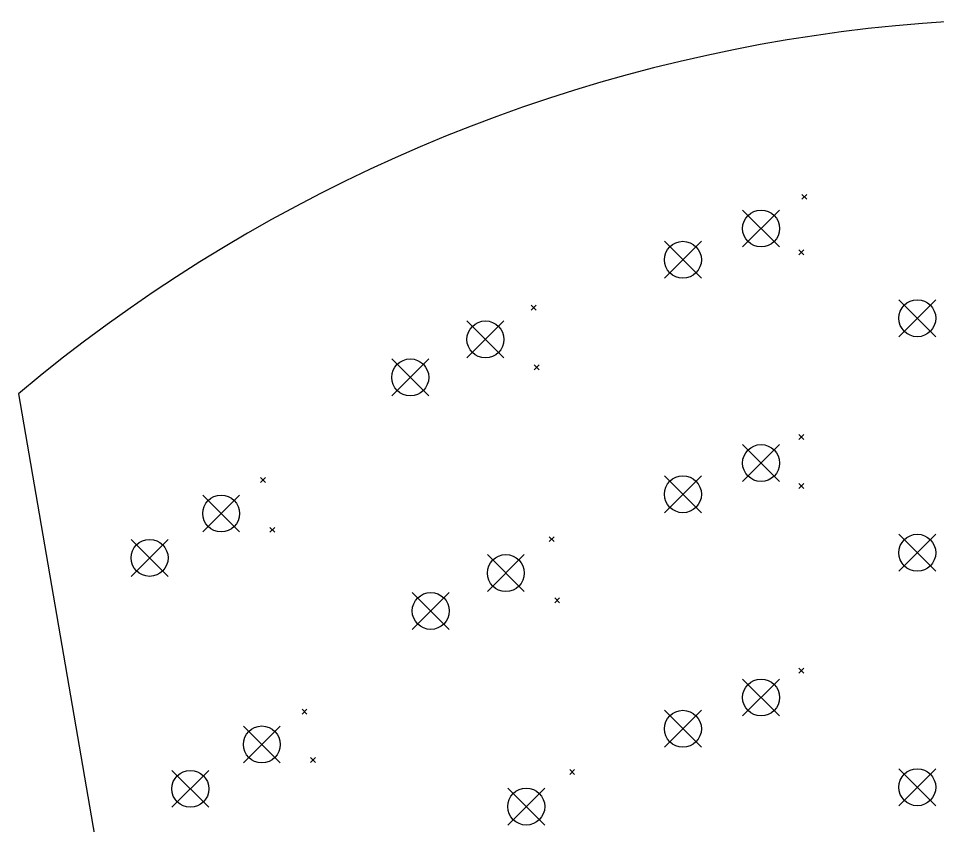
# Model space of a CAD drawing. Extents: x 1.3 to 13.6, y -7.1 to -2.1.
# Drawn here: x 1.403 to 4.345, y -4.637 to -2.055 of the extents above; entities that cross this region are included whole.
import ezdxf

# ---------------------------------------------------------------- set-up
doc = ezdxf.new("R2010")
doc.units = 0
doc.header["$MEASUREMENT"] = 0
doc.layers.add('BLACK', color=7, linetype='CONTINUOUS')

msp = doc.modelspace()

# ---------------------------------------------------------------- linework, layer by layer
at = {"layer": 'BLACK', "linetype": 'CONTINUOUS'}
for p, q in [((3.91059, -2.61782), (3.92634, -2.63357)), ((3.92634, -2.61782), (3.91059, -2.63357)), ((3.72069, -2.668), (3.8388, -2.78611)), ((3.8388, -2.668), (3.72069, -2.78611)), ((3.47069, -2.768), (3.5888, -2.88611)), ((3.5888, -2.768), (3.47069, -2.88611)), ((3.90115, -2.79502), (3.9169, -2.81077)), ((3.9169, -2.79502), (3.90115, -2.81077)), ((4.22069, -2.95501), (4.3388, -3.07312)), ((4.3388, -2.95501), (4.22069, -3.07312)), ((3.04445, -2.97215), (3.0602, -2.9879)), ((3.0602, -2.97215), (3.04445, -2.9879)), ((2.83868, -3.0227), (2.95679, -3.14081)), ((2.95679, -3.0227), (2.83868, -3.14081)), ((2.59834, -3.14411), (2.71645, -3.26222)), ((2.71645, -3.14411), (2.59834, -3.26222)), ((3.05424, -3.16354), (3.06999, -3.17929)), ((3.06999, -3.16354), (3.05424, -3.17929)), ((1.40337, -3.256), (1.79707, -5.53946)), ((3.90115, -3.38558), (3.9169, -3.40132)), ((3.9169, -3.38558), (3.90115, -3.40132)), ((3.72069, -3.418), (3.8388, -3.53611)), ((3.8388, -3.418), (3.72069, -3.53611)), ((2.17831, -3.52333), (2.19406, -3.53908)), ((2.19406, -3.52333), (2.17831, -3.53908)), ((3.47069, -3.518), (3.5888, -3.63611)), ((3.5888, -3.518), (3.47069, -3.63611)), ((3.90115, -3.54306), (3.9169, -3.5588)), ((3.9169, -3.54306), (3.90115, -3.5588)), ((1.9931, -3.57957), (2.11121, -3.69768)), ((2.11121, -3.57957), (1.9931, -3.69768)), ((2.20835, -3.68278), (2.2241, -3.69852)), ((2.2241, -3.68278), (2.20835, -3.69852)), ((4.22069, -3.70501), (4.3388, -3.82312)), ((4.3388, -3.70501), (4.22069, -3.82312)), ((1.76426, -3.72146), (1.88237, -3.83957)), ((1.88237, -3.72146), (1.76426, -3.83957)), ((3.10228, -3.71263), (3.11803, -3.72837)), ((3.11803, -3.71263), (3.10228, -3.72837)), ((2.90404, -3.76985), (3.02215, -3.88796)), ((3.02215, -3.76985), (2.90404, -3.88796)), ((2.66371, -3.89125), (2.78182, -4.00936)), ((2.78182, -3.89125), (2.66371, -4.00936)), ((3.11944, -3.90873), (3.13519, -3.92448)), ((3.13519, -3.90873), (3.11944, -3.92448)), ((3.90115, -4.13361), (3.9169, -4.14936)), ((3.9169, -4.13361), (3.90115, -4.14936)), ((3.72069, -4.168), (3.8388, -4.28611)), ((3.8388, -4.168), (3.72069, -4.28611)), ((2.3109, -4.26436), (2.32665, -4.2801)), ((2.32665, -4.26436), (2.3109, -4.2801)), ((3.47069, -4.268), (3.5888, -4.38611)), ((3.5888, -4.268), (3.47069, -4.38611)), ((2.12333, -4.31818), (2.24144, -4.43629)), ((2.24144, -4.31818), (2.12333, -4.43629)), ((2.33824, -4.41944), (2.35399, -4.43519)), ((2.35399, -4.41944), (2.33824, -4.43519)), ((1.8945, -4.46007), (2.01261, -4.57818)), ((2.01261, -4.46007), (1.8945, -4.57818)), ((3.16748, -4.45781), (3.18323, -4.47356)), ((3.18323, -4.45781), (3.16748, -4.47356)), ((4.22069, -4.45501), (4.3388, -4.57312)), ((4.3388, -4.45501), (4.22069, -4.57312)), ((2.96941, -4.51699), (3.08752, -4.6351)), ((3.08752, -4.51699), (2.96941, -4.6351))]:
    msp.add_line(p, q, dxfattribs=at)
at = {"layer": 'BLACK'}
for centre in [(3.77974, -2.72706), (3.52974, -2.82706), (4.27974, -3.01407), (2.89773, -3.08175), (2.6574, -3.20316), (3.77974, -3.47706), (3.52974, -3.57706), (2.05215, -3.63863), (4.27974, -3.76407), (1.82332, -3.78052), (2.9631, -3.8289), (2.72277, -3.95031), (3.77974, -4.22706), (3.52974, -4.32706), (2.18239, -4.37723), (1.95355, -4.51913), (4.27974, -4.51407), (3.02847, -4.57605)]:
    msp.add_circle(centre, 0.05906, dxfattribs=at)
msp.add_arc((4.70085, -7.1823), 5.1273, 66.8289, 130.025, dxfattribs=at)

doc.saveas('drawing.dxf')
